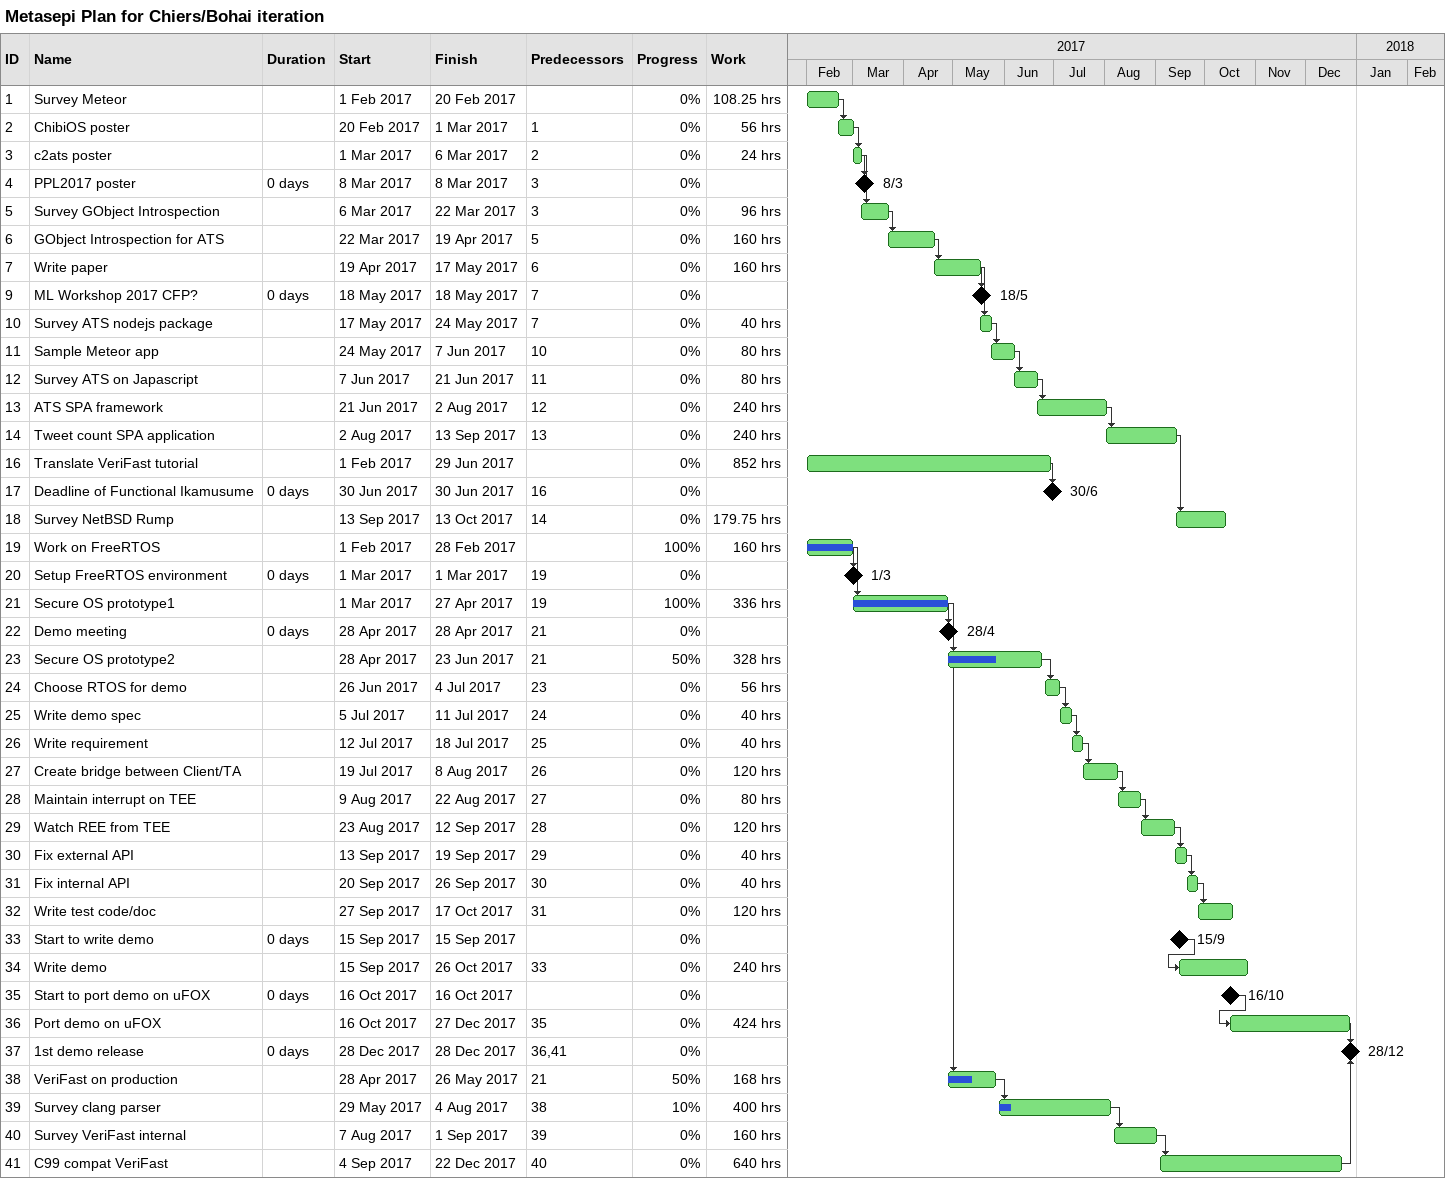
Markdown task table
Metasepi Plan for Chiers/Bohai iteration

| ID | Task | Duration | Start | Finish | Predecessors | % complete | Work (h) |
|---|---|---|---|---|---|---|---|
| 1 | Survey Meteor |  | 2017-02-01 | 2017-02-20 |  | 0 | 108.25 |
| 2 | ChibiOS poster |  | 2017-02-20 | 2017-03-01 | 1 | 0 | 56 |
| 3 | c2ats poster |  | 2017-03-01 | 2017-03-06 | 2 | 0 | 24 |
| 4 | PPL2017 poster | 0d | 2017-03-08 | 2017-03-08 | 3 | 0 |  |
| 5 | Survey GObject Introspection |  | 2017-03-06 | 2017-03-22 | 3 | 0 | 96 |
| 6 | GObject Introspection for ATS |  | 2017-03-22 | 2017-04-19 | 5 | 0 | 160 |
| 7 | Write paper |  | 2017-04-19 | 2017-05-17 | 6 | 0 | 160 |
| 9 | ML Workshop 2017 CFP? | 0d | 2017-05-18 | 2017-05-18 | 7 | 0 |  |
| 10 | Survey ATS nodejs package |  | 2017-05-17 | 2017-05-24 | 7 | 0 | 40 |
| 11 | Sample Meteor app |  | 2017-05-24 | 2017-06-07 | 10 | 0 | 80 |
| 12 | Survey ATS on Japascript |  | 2017-06-07 | 2017-06-21 | 11 | 0 | 80 |
| 13 | ATS SPA framework |  | 2017-06-21 | 2017-08-02 | 12 | 0 | 240 |
| 14 | Tweet count SPA application |  | 2017-08-02 | 2017-09-13 | 13 | 0 | 240 |
| 16 | Translate VeriFast tutorial |  | 2017-02-01 | 2017-06-29 |  | 0 | 852 |
| 17 | Deadline of Functional Ikamusume | 0d | 2017-06-30 | 2017-06-30 | 16 | 0 |  |
| 18 | Survey NetBSD Rump |  | 2017-09-13 | 2017-10-13 | 14 | 0 | 179.75 |
| 19 | Work on FreeRTOS |  | 2017-02-01 | 2017-02-28 |  | 100 | 160 |
| 20 | Setup FreeRTOS environment | 0d | 2017-03-01 | 2017-03-01 | 19 | 0 |  |
| 21 | Secure OS prototype1 |  | 2017-03-01 | 2017-04-27 | 19 | 100 | 336 |
| 22 | Demo meeting | 0d | 2017-04-28 | 2017-04-28 | 21 | 0 |  |
| 23 | Secure OS prototype2 |  | 2017-04-28 | 2017-06-23 | 21 | 50 | 328 |
| 24 | Choose RTOS for demo |  | 2017-06-26 | 2017-07-04 | 23 | 0 | 56 |
| 25 | Write demo spec |  | 2017-07-05 | 2017-07-11 | 24 | 0 | 40 |
| 26 | Write requirement |  | 2017-07-12 | 2017-07-18 | 25 | 0 | 40 |
| 27 | Create bridge between Client/TA |  | 2017-07-19 | 2017-08-08 | 26 | 0 | 120 |
| 28 | Maintain interrupt on TEE |  | 2017-08-09 | 2017-08-22 | 27 | 0 | 80 |
| 29 | Watch REE from TEE |  | 2017-08-23 | 2017-09-12 | 28 | 0 | 120 |
| 30 | Fix external API |  | 2017-09-13 | 2017-09-19 | 29 | 0 | 40 |
| 31 | Fix internal API |  | 2017-09-20 | 2017-09-26 | 30 | 0 | 40 |
| 32 | Write test code/doc |  | 2017-09-27 | 2017-10-17 | 31 | 0 | 120 |
| 33 | Start to write demo | 0d | 2017-09-15 | 2017-09-15 |  | 0 |  |
| 34 | Write demo |  | 2017-09-15 | 2017-10-26 | 33 | 0 | 240 |
| 35 | Start to port demo on uFOX | 0d | 2017-10-16 | 2017-10-16 |  | 0 |  |
| 36 | Port demo on uFOX |  | 2017-10-16 | 2017-12-27 | 35 | 0 | 424 |
| 37 | 1st demo release | 0d | 2017-12-28 | 2017-12-28 | 36, 41 | 0 |  |
| 38 | VeriFast on production |  | 2017-04-28 | 2017-05-26 | 21 | 50 | 168 |
| 39 | Survey clang parser |  | 2017-05-29 | 2017-08-04 | 38 | 10 | 400 |
| 40 | Survey VeriFast internal |  | 2017-08-07 | 2017-09-01 | 39 | 0 | 160 |
| 41 | C99 compat VeriFast |  | 2017-09-04 | 2017-12-22 | 40 | 0 | 640 |
